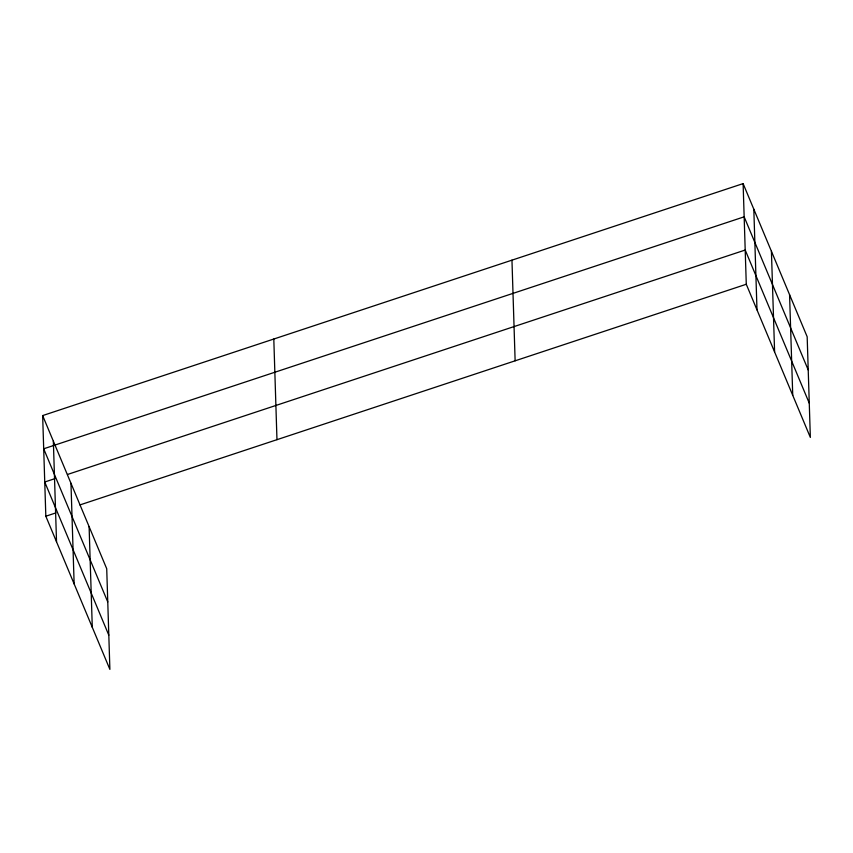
<?xml version="1.0" encoding="UTF-8"?>
<svg xmlns="http://www.w3.org/2000/svg" width="853" height="853" viewBox="0 0 853 853"><rect width="100%" height="100%" fill="white"/><g stroke="black" fill="none" stroke-linecap="round" stroke-linejoin="round"><path stroke-width="1.28" d="M42.65 415.582L106.721 568.738L109.888 669.392L45.827 516.225L42.65 415.582L743.112 183.608L807.173 336.775L810.35 437.418L746.279 284.262L743.112 183.608M54.848 478.661L44.74 482.009L108.811 635.176M67.483 474.481L745.202 250.036L809.273 403.202M45.827 516.225L55.925 512.888M79.926 504.933L746.279 284.262M808.228 369.989L744.157 216.822L43.695 448.795L107.766 601.951M789.569 294.669L792.736 395.323M771.421 251.304L774.599 351.948M753.817 209.209L756.984 309.852M511.96 260.154L515.127 360.808M273.802 339.025L276.969 439.679M89.107 526.642L92.284 627.296M70.97 483.267L74.136 583.921M53.355 441.172L56.533 541.826"/></g></svg>
